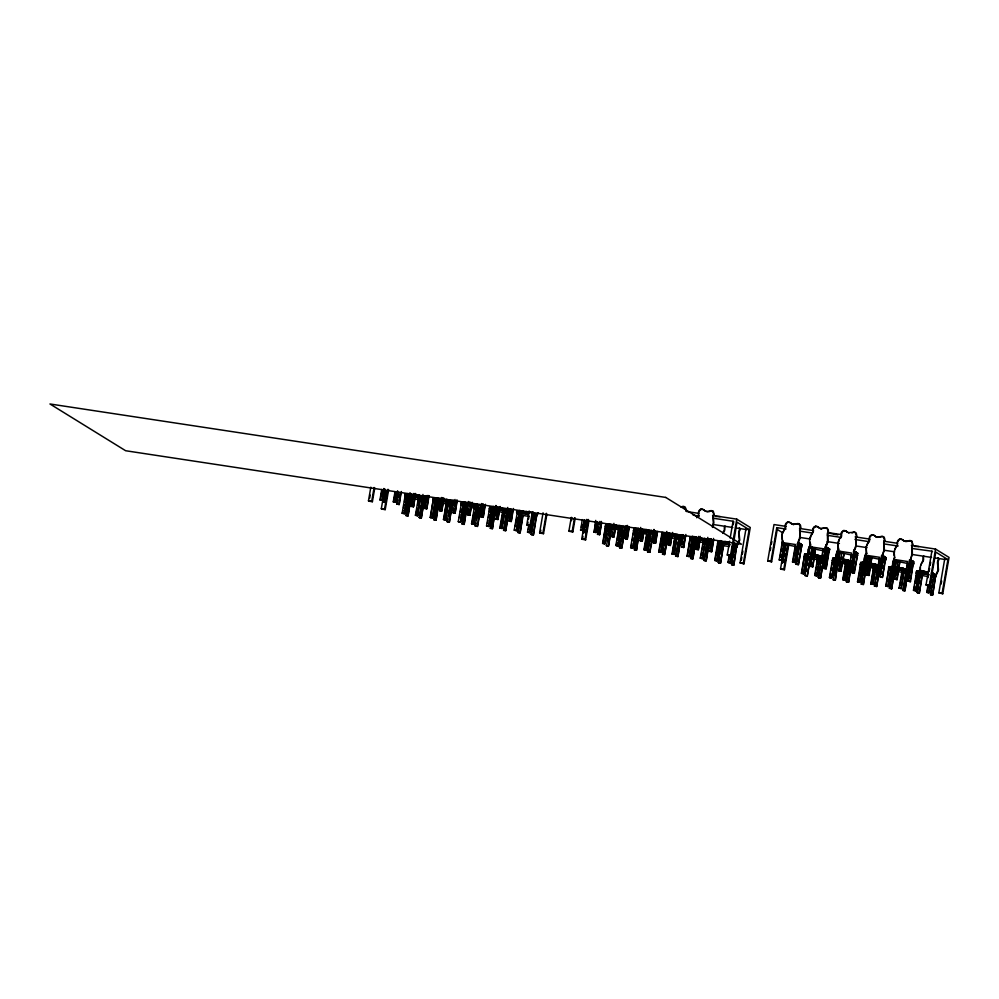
<?xml version="1.0" encoding="UTF-8"?>
<svg xmlns="http://www.w3.org/2000/svg" width="999" height="999" viewBox="0 0 999 999"><rect width="100%" height="100%" fill="white"/><g stroke="black" fill="none" stroke-linecap="round" stroke-linejoin="round"><path stroke-width="1.5" d="M712.399 527.222L713.336 523.314L713.061 518.331A5.12 4.983 -58.3 0 1 713.723 514.46L713.186 511.713L714.123 514.71A5.12 4.983 -58.3 0 0 713.448 518.581L713.81 522.552L712.799 527.46M799.075 523.838L800.511 525.337L800.823 527.672A5.12 4.983 -58.3 0 0 800.149 531.543L800.286 537.512L798.151 543.144L794.804 562.474L797.751 542.894L799.899 537.262L799.762 531.293A5.12 4.983 -58.3 0 1 800.424 527.422L799.075 523.838A3.397 3.297 -58.3 0 0 796.365 523.913L793.343 524.363L796.365 523.913M808.004 554.195L808.366 549.2L810.314 544.567A5.12 4.983 -58.3 0 0 810.626 543.968M808.391 554.445L808.366 549.2M826.21 550.861L826.21 554.158L823.913 558.716L820.566 578.059L825.436 547.115L827.572 541.483L827.434 535.514A5.12 4.983 -58.3 0 1 828.109 531.643L827.297 528.521M820.591 566.408L822.489 566.695L825.836 547.365L827.971 541.733L827.834 535.764A5.12 4.983 -58.3 0 1 828.508 531.893L828.196 529.557L826.747 528.059A3.397 3.297 -58.3 0 0 824.05 528.134L821.028 528.596L824.05 528.134M836.151 559.39L836.4 553.409L838.348 548.763A5.12 4.983 -58.3 0 0 838.661 548.176M836.038 558.391L836.2 554.395M848.551 532.692L852.334 532.405A3.397 3.297 -58.3 0 1 855.032 532.33L856.468 533.828L856.78 536.163A5.12 4.983 -58.3 0 0 856.106 540.034L856.243 546.003L854.108 551.635L850.773 570.966L853.708 551.386L855.856 545.766L855.718 539.785A5.12 4.983 -58.3 0 1 856.38 535.926L855.569 532.792M864.297 558.666C864.497 570.192 863.248 554.969 866.433 553.046M880.706 559.465L885.701 559.815L881.867 557.842L883.94 550.037L883.803 544.068A5.12 4.983 -58.3 0 1 884.477 540.197L883.665 537.062M868.168 555.581L865.159 572.976L868.168 555.581L879.57 557.305L876.56 574.712L878.858 575.237L882.192 555.906L884.34 550.287L884.202 544.305A5.12 4.983 -58.3 0 1 884.864 540.447L884.565 538.111L883.116 536.613A3.397 3.297 -58.3 0 0 880.419 536.675C872.739 537.087 876.885 537.699 880.818 536.925A3.397 3.297 -58.3 0 1 883.516 536.85L883.74 536.962M892.407 566.945L892.769 561.95L894.717 557.317M912.349 564.123L913.735 563.886L909.902 562.05L911.975 554.233L911.837 548.264A5.12 4.983 -58.3 0 1 912.512 544.393L911.975 541.645L912.899 544.642A5.12 4.983 -58.3 0 0 912.237 548.513L912.374 554.482L910.239 560.114L906.892 579.445L904.595 578.908L906.892 579.445M920.079 571.166L920.454 566.183L922.389 561.538A5.12 4.983 -58.3 0 0 923.064 557.667L923.825 555.919M920.479 571.416L920.254 567.17M506.78 511.55L502.135 510.364L502.46 508.066L499.999 507.43M674.562 534.453L672.09 534.028L672.177 533.329M814.747 555.481C816.058 553.608 828.183 558.841 817.219 555.906M844.018 559.89L842.869 558.99L850.499 561.401M872.115 564.173L870.966 563.261L876.185 565.059M899.237 567.532L900.386 568.443L900.361 567.719L894.417 567.032L906.568 569.842L900.361 567.719M916.483 573.551L917.594 572.989C918.006 568.094 926.11 571.99 928.071 572.664M729.245 555.094L727.996 562.35L730.294 562.887L732.904 545.242L736.475 546.753L736.475 547.452L734.577 547.152L731.568 564.56L733.865 565.097L736.812 545.516L739.335 539.947L738.81 533.916A5.12 4.983 -58.3 0 1 739.485 530.044L739.522 529.02A3.946 3.834 -58.3 0 0 739.31 528.034M736.475 547.452L739.735 540.184L739.21 534.153A5.12 4.983 -58.3 0 1 739.884 530.294L739.922 529.27A3.946 3.834 -58.3 0 0 739.497 527.822M782.617 543.456L782.03 534.552L784.552 528.983A5.12 4.983 -58.3 0 0 785.214 525.112L785.526 524.138A3.946 3.834 -58.3 0 1 787.699 522.052A3.859 3.759 -58.3 0 1 790.634 523.039L791.021 523.289A3.859 3.759 -58.3 0 0 788.099 522.302L787.699 522.052M782.242 539.622L782.242 533.553M837.062 559.964C841.046 552.784 834.789 543.956 840.509 537.474A5.12 4.983 -58.3 0 0 841.17 533.616L841.483 532.629A3.946 3.834 -58.3 0 1 843.656 530.556A3.859 3.759 -58.3 0 1 846.59 531.53L846.977 531.78A3.859 3.759 -58.3 0 0 844.055 530.794L843.656 530.556M838.198 548.114L838.198 542.045M851.947 562.924C855.544 551.523 856.355 553.896 851.947 562.924L848.601 582.255L846.303 581.718L849.312 564.323L846.952 580.519M864.659 567.132L863.648 572.939L866.595 553.359L866.083 547.327L868.606 541.758A5.12 4.983 -58.3 0 0 869.267 537.887L869.567 536.9A3.946 3.834 -58.3 0 1 871.752 534.827A3.859 3.759 -58.3 0 1 874.674 535.814L875.673 536.538M866.295 552.385L866.295 546.316M880.032 567.195C883.64 555.794 884.452 558.179 880.032 567.195L876.697 586.525L874.4 586.001L877.796 568.843L865.996 566.87M891.295 576.898L893.593 577.422L891.295 576.898L894.629 557.554L894.117 551.523L896.64 545.953A5.12 4.983 -58.3 0 0 897.302 542.095L897.601 541.108A3.946 3.834 -58.3 0 1 899.787 539.035A3.859 3.759 -58.3 0 1 902.709 540.009L903.108 540.259A3.859 3.759 -58.3 0 0 900.174 539.273L899.787 539.035M894.117 555.594L894.117 551.523M896.203 559.777L891.67 588.786L896.203 559.777L907.604 561.513L903.071 590.509L904.969 590.809L907.916 571.228L909.914 567.644L910.564 562.599M907.567 572.464C908.278 573.014 911.375 566.47 911.013 563.861M935.588 575.449L932.017 573.239L931.68 575.174L935.514 577.01L933.353 577.097L930.756 594.742L932.654 595.029L935.588 575.449L938.111 569.88L937.599 563.848A5.12 4.983 -58.3 0 1 938.261 559.977L938.311 558.953A3.946 3.834 -58.3 0 0 938.086 557.966M935.264 577.385L938.511 570.117L937.999 564.085A5.12 4.983 -58.3 0 1 938.66 560.227L938.71 559.203A3.946 3.834 -58.3 0 0 938.286 557.754M685.764 511.101A5.12 4.983 -58.3 0 1 686.088 510.501L685.776 508.166L684.34 506.68A3.397 3.297 -58.3 0 0 681.63 506.743L680.906 507.03M819.305 527.996L818.306 527.26A3.859 3.759 -58.3 0 0 815.384 526.286A3.946 3.834 -58.3 0 0 813.198 528.359L812.899 529.345A5.12 4.983 -58.3 0 1 812.237 533.204L809.577 539.797L810.564 547.864M374.775 487.899L372.39 501.71L369.155 501.223L368.481 500.799L370.829 487.162M369.68 498.151L370.217 495.079M372.39 501.71L371.715 501.286L374.101 487.487M384.265 488.748L382.267 500.349L379.97 499.812L381.768 489.398M380.369 500.062L382.118 489.91M382.267 500.349L383.878 488.499M388.661 489.685L385.214 509.627L381.98 509.14L381.306 508.728L384.752 488.786M383.541 502.022L385.839 502.559L383.541 502.022L385.552 490.422M383.941 502.26L385.951 490.659M385.439 502.31L387.45 490.709M385.214 509.627L384.54 509.215L387.987 489.273M397.577 490.759L395.567 502.36L393.269 501.835L395.03 491.683M393.668 502.072L395.179 493.381M395.567 502.36L396.978 491.708M401.398 491.52L399.15 504.57L396.853 504.033L398.851 492.432M397.502 502.834L398.002 499.937M398.501 497.027L399.001 494.13M399.15 504.57L400.749 492.732M406.206 497.052C402.385 494.93 407.679 492.407 410.214 494.43M404.895 496.016L407.455 496.316L404.445 513.723L402.147 513.186L405.494 493.856M402.547 513.424L403.047 510.526M403.546 507.629L404.058 504.732M404.558 501.823L405.157 495.779L408.641 496.203L408.978 494.268M406.281 495.904L406.618 493.981M407.804 493.581L406.743 494.218L408.179 493.618M404.445 513.723L407.055 496.066M407.442 496.053L407.779 494.118M407.342 494.218L409.165 493.743M411.7 494.418L408.029 515.921L406.118 515.634L409.453 493.618M410.177 493.868L408.429 494.343M406.381 514.148L409.203 497.789M409.553 495.579L410.052 492.682M408.029 515.921L411.301 494.168M412.774 494.805L412.437 496.74L411.151 496.553L411.488 494.617L414.086 495.005M415.771 493.731L413.524 506.78L411.226 506.243L413.224 494.642M411.625 506.493L413.873 493.444M413.524 506.78L415.384 493.481M413.748 496.94L415.072 497.152L415.409 495.217L417.982 495.791M415.072 497.152L416.396 497.377C418.106 493.906 413.561 494.792 418.057 495.317L417.732 497.614L422.889 499.025M415.459 515.209L418.469 497.802L420.367 498.089L417.757 515.734L415.459 515.209L417.757 515.734M415.859 515.447L417.107 508.204M417.607 505.294L418.469 497.802M418.956 495.254L423.226 497.09C419.405 495.117 423.214 497.09 422.115 496.528M419.056 497.852L419.38 495.916L416.733 495.442M422.352 496.628L419.293 495.541M417.357 515.496L420.691 496.153M420.829 496.478L420.279 495.641L421.466 496.228L421.116 498.339M421.865 496.903L421.228 496.028M421.79 498.576L422.115 496.64M425.012 496.441L421.328 517.944L419.43 517.657L422.964 494.455M419.43 517.657L423.101 496.153M421.328 517.944L424.65 495.929M424.001 497.49L424.113 499.775M429.083 495.741L426.823 508.791L424.525 508.266L426.536 496.665M424.925 508.503L427.185 495.454M426.823 508.791L428.683 495.504M433.029 500.511L433.529 498.051L438.249 498.638M432.942 500.362L435.489 500.524L432.492 517.919L430.194 517.382L433.529 498.051M430.581 517.632L433.191 499.987L437.924 500.574M434.315 500.112L434.865 497.939L437.2 497.939L434.952 497.889L434.952 498.963L434.777 498.189M432.492 517.919L435.089 500.274M434.79 498.813L436.213 497.827M435.477 500.249L435.814 498.314M435.377 498.414L436.538 498.076M436.688 500.399L437.013 498.476M438.811 504.183L436.063 520.129L434.165 519.842L436.763 502.197L435.352 501.71M439.972 498.688L438.224 508.841L436.326 508.553L437.724 497.902M434.165 519.842L435.964 509.428M436.476 506.456L436.988 503.484M436.326 508.553L437.075 504.195M437.574 501.298L438.074 498.401M436.063 520.129L437.662 508.279M438.224 508.841L439.585 498.439M440.484 500.949L440.809 499.013L442.12 499.213L441.783 501.148L439.185 500.749M439.91 499.013L441.421 498.526M443.806 499.45L441.795 511.051L439.897 510.764L441.758 497.465M439.897 510.764L442.157 497.714M441.795 511.051L443.656 497.752M444.767 499.65L443.444 499.425L443.106 501.361L444.43 501.585L444.767 499.65L447.415 500.112L447.09 502.047L450.924 503.234M447.09 502.047L445.766 501.81L446.091 499.875M443.494 519.405L446.503 502.01L448.401 502.297L445.791 519.942L443.494 519.405L445.791 519.942M443.893 519.655L446.503 502.01M449.425 500.899L448.314 499.85C454.982 502.135 442.919 498.876 446.99 499.463M448.863 500.686L448.301 499.987M445.392 519.692L448.738 500.362L447.24 500.224M449.15 502.547L449.5 500.424L448.826 500.049M449.9 501.098L449.263 500.237M449.825 502.784L450.149 500.849L448.738 500.362M451.973 503.808C451.648 504.932 455.931 496.316 452.709 502.809L449.363 522.152L447.065 521.615L450.474 504.458L439.061 502.734M453.284 500.711L451.523 510.864L449.625 510.576L450.986 500.174M447.465 521.865L447.964 518.956M448.464 516.058L449.975 507.355M449.625 510.576L451.136 501.873M449.363 522.152L451.473 507.405M451.973 504.507L452.297 501.873M451.523 510.864L452.934 500.199M457.105 501.473L455.107 513.061L453.209 512.774L455.057 499.488M453.209 512.774L453.958 508.429M454.458 505.531L454.957 502.634M455.107 513.061L456.955 499.775M461.9 505.332C458.866 502.559 464.135 501.598 466.346 502.909M461.026 504.632L463.586 504.795L460.576 522.19L458.279 521.665L461.613 502.322M461.288 504.957L461.451 502.435M459.428 517.557L459.927 514.66M460.427 511.763L460.926 508.853M461.55 505.132L461.625 503.021M461.688 504.507L462.737 502.447M462.874 503.084L463.861 502.097M460.576 522.19L463.186 504.545M463.548 502.222L462.787 502.934L464.298 502.097M462.4 504.383L463.573 504.52L463.898 502.597M463.573 504.52L464.772 504.682L465.109 502.747M466.908 508.454L464.148 524.4L462.25 524.113L464.86 506.468L462.837 505.756M468.319 501.51L466.321 513.111L464.023 512.587L465.821 502.172M462.512 522.627L465.072 507.754M464.41 512.824L464.922 509.927M465.422 507.03L465.921 504.12M464.148 524.4L466.508 508.204M466.321 513.111L467.669 502.722M467.282 505.032L468.568 505.219L468.906 503.284L470.417 503.658M472.14 502.272L469.892 515.322L467.994 515.034L469.842 501.735M468.244 513.586L468.993 509.24M469.493 506.331L469.992 503.434M469.892 515.322L471.491 503.471M471.203 505.631L472.527 505.856L472.864 503.921L474.188 504.158M479.021 507.504L473.851 506.081L473.963 503.533M471.578 523.676L474.587 506.281L476.486 506.568L473.876 524.213L471.578 523.676L473.876 524.213M471.978 523.926L473.988 512.325M474.488 509.428L474.587 506.281M475.174 506.331L475.512 504.395L478.846 505.357M476.948 504.957C472.09 502.11 481.93 507.13 475.524 503.821M476.311 504.732L475.824 503.921M473.489 523.976L476.823 504.632M477.235 506.818L477.597 504.707L476.91 504.32M477.909 507.055L478.246 505.119M481.406 506.256L482.017 504.22L477.46 526.423L475.162 525.886L478.159 508.491L476.56 520.329M481.618 503.533L479.62 515.134L477.322 514.597L479.07 504.445M475.549 526.136L476.061 523.239M478.471 510.501L478.971 507.592M477.46 526.423L479.557 511.675M480.057 508.079L480.069 508.778L480.569 506.73M479.62 515.134L481.019 504.483M485.452 504.295L483.191 517.345L481.293 517.057L483.154 503.758M481.293 517.057L483.041 506.905M483.191 517.345L484.802 505.494M490.172 509.602C487.137 503.034 504.483 509.378 508.066 510.052M489.385 508.641L491.858 509.065L488.848 526.473L486.55 525.936L489.897 506.605M489.572 509.228L489.635 506.83M487.45 523.276L487.949 520.379M488.461 517.482L488.961 514.572M489.46 511.675L489.56 508.528L494.293 509.115M490.684 508.653L491.021 506.73M488.848 526.473L491.458 508.816M491.845 508.803L492.182 506.868M493.044 508.953L493.381 507.017M495.042 511.026L492.432 528.671L490.521 528.384L493.856 506.368M490.521 528.384L493.956 508.329M492.432 528.671L495.954 505.469M495.891 507.367L495.554 509.303L498.151 509.69M492.445 517.032L494.355 517.32L496.353 505.719M496.84 509.49L497.177 507.554M496.028 519.243L497.627 507.392M496.528 516.333L498.026 507.642M499.537 507.679L497.927 519.53L500.174 506.481M499.475 509.902L500.799 510.127L501.123 507.617M499.862 527.959L502.859 510.551L504.77 510.839L502.16 528.483L499.862 527.959L502.16 528.483M500.262 528.196L503.009 512.25M503.459 510.601L503.783 508.666M501.76 528.246L505.094 508.903M505.519 511.088L505.307 508.753L507.005 510.027M506.193 511.326L506.356 509.178C503.696 507.654 510.089 511.351 505.869 508.978M506.755 509.378L507.504 509.89M509.403 509.19L505.731 530.694L503.833 530.407L507.105 508.653M503.833 530.407L507.754 507.442M505.731 530.694L509.053 508.678M510.689 508.728L508.341 513.049L508.928 510.739M511.088 511.101L509.328 521.253L510.939 509.415M512.837 509.702L511.226 521.54L513.486 508.491M518.281 514.035C510.526 508.254 531.68 513.136 518.968 510.676M516.982 513.124L519.542 513.286L516.533 530.694L514.235 530.157L517.582 510.826M517.245 513.449L517.407 510.926M515.384 526.048L516.883 517.357M517.507 513.636L517.582 511.513M519.542 513.286L517.245 512.762L518.356 512.887L518.693 510.951M516.533 530.694L519.143 513.049M518.356 512.887L519.53 513.024L519.855 511.088L530.144 512.649M520.504 511.313L523.301 510.988M519.53 513.024L520.729 513.174L521.066 511.238M520.816 514.96L523.114 515.496L520.104 532.904L517.807 532.367L520.816 514.96L518.793 514.248M521.628 511.463L522.265 510.839M518.206 532.617L521.291 514.76M520.729 513.174L521.965 513.336L522.302 511.413M520.104 532.904L522.714 515.259M521.965 513.336L523.239 513.523L523.563 511.588M523.239 513.523L524.525 513.711L524.862 511.775M524.525 513.711L525.836 513.911L526.173 511.988M526.573 511.463L526.373 512.15L530.057 512.774M525.836 513.911L527.16 514.135L527.484 512.2M527.597 512.35L527.684 511.65L529.92 512.025M526.798 524.825L530.706 525.736L526.798 524.825L529.183 511.013M527.472 525.249L528.009 522.177M528.533 519.105L529.058 516.033M538.374 512.962L536.75 515.584L533.416 534.915L531.118 534.39L534.115 516.982L536.026 517.27L536.013 516.583L532.442 515.059L529.832 532.704L527.534 532.18L528.796 524.925M528.434 529.52L528.933 526.623M530.032 525.324L532.38 511.688M535.139 514.535L531.78 512.412M529.832 532.704L533.091 511.925M532.904 513.449L531.967 512.624M533.191 515.309L532.991 512.986M533.953 513.873L533.553 513.199M533.866 515.546L534.203 513.623L531.468 512.887M534.465 515.784L534.203 513.623C536.088 515.646 535.027 513.961 533.316 512.999M531.518 534.627L534.115 516.982M534.977 515.996L534.802 513.848M535.402 516.208L535.314 514.06M535.751 516.396L535.739 514.273M536.013 516.583L536.088 514.46M533.416 534.915L536.351 514.647M536.276 517.045L536.525 514.81M546.94 513.973L543.531 533.666L540.297 533.166L539.622 532.754L543.069 512.812M540.297 533.166L540.834 530.107M543.531 533.666L542.857 533.241L546.303 513.299M575.224 518.069L572.839 531.88L569.605 531.393L568.931 530.981L571.291 517.345M571.465 520.654L571.99 517.582M572.839 531.88L572.165 531.468L574.55 517.657M580.819 530.232L582.217 519.58M581.318 527.335L581.83 524.425M584.078 520.129L582.717 530.519L584.477 520.367M588.848 521.391L585.664 539.81L582.442 539.323L581.768 538.898L584.939 520.491M582.442 539.323L582.966 536.288M583.478 533.254L584.003 530.232M584.902 529.545L584.403 532.442L586.001 520.591M585.402 526.635L586.65 519.393M588.149 519.43L586.301 532.729L584.003 532.192M585.664 539.81L584.989 539.385L588.548 519.68M595.879 522.102L594.13 532.255L595.729 520.404M597.427 521.878L596.028 532.542L597.777 522.39M598.95 527.21L597.702 534.453L599.313 522.614M599.45 524.313L599.949 521.403M601.46 521.453L599.6 534.752L601.61 523.151M605.357 526.323L605.943 524.025L609.44 524.438L609.103 526.373L605.619 525.961L605.881 526.835M603.259 542.157L605.619 525.961L607.517 526.248L604.907 543.893L602.609 543.356L605.943 524.025M605.619 526.648L605.769 524.138M606.73 526.086L607.28 523.913L608.254 523.751M607.454 524.463L608.191 523.801L607.205 524.038L608.029 524.825M604.907 543.893L607.517 526.248M607.205 524.787L608.628 523.801M607.904 526.223L608.229 524.288M612.162 524.587L608.478 546.103L606.58 545.816L609.902 523.801M607.355 541.346L607.867 538.374M608.379 535.402L610.002 525.749M608.478 546.103L611.763 524.35M609.103 526.373L612.899 526.91L613.236 524.987L611.937 524.787M615.983 525.349L613.973 536.95L612.075 536.663L613.935 523.364M612.075 536.663L612.824 532.317M613.324 529.408L613.836 526.51M613.973 536.95L615.584 525.099M618.181 527.784L618.518 525.849L615.859 525.399L615.521 527.335L622.839 528.983M616.858 527.547L617.195 525.624M615.908 545.379L618.918 527.971L620.816 528.271L618.206 545.916L615.908 545.379L618.206 545.916M616.308 545.629L616.808 542.719M617.307 539.822L618.918 527.971M619.505 528.021L619.842 526.086L623.164 527.047M621.84 526.873L619.855 525.511L621.678 526.198M620.641 526.423L620.154 525.611M617.807 545.666L621.153 526.336M621.278 526.66L618.518 525.499M621.565 528.508L621.902 526.585M622.24 528.758L622.577 526.823M621.415 536.226L623.713 536.763L621.415 536.226L623.164 526.073M625.461 526.61L621.79 548.114L619.492 547.589L622.489 530.182L622.389 533.329M622.302 533.578L622.814 530.669M619.88 547.827L621.89 536.226M621.79 548.114L625.112 526.111M629.283 527.372L627.285 538.973L625.386 538.686L627.235 525.387M625.386 538.686L627.634 525.636M627.285 538.973L628.883 527.122M633.915 531.031L633.978 528.221L638.711 528.808M633.391 530.531L635.951 530.694L632.941 548.101L630.644 547.564L633.978 528.221M631.043 547.802L631.793 543.456M632.292 540.559L632.792 537.662M633.291 534.752L633.791 531.855M634.04 530.407L635.102 528.359M632.941 548.101L635.551 530.444M634.765 530.282L635.938 530.432L636.263 528.496M635.938 530.432L637.137 530.581L637.474 528.646M639.123 532.654L636.513 550.299L634.615 550.012L637.225 532.367L634.69 531.431M640.684 527.41L638.686 539.01L636.388 538.486L638.186 528.071M634.615 550.012L637.699 532.167M636.775 538.723L637.787 532.929M636.513 550.299L638.124 538.461M638.686 539.01L640.034 528.621M639.647 530.931L640.933 531.118L641.271 529.183L639.972 528.995M641.87 528.696L640.359 529.183M641.857 532.23L640.359 540.934L641.957 529.083M643.856 529.383L642.257 541.221L644.255 529.62M640.933 531.118L644.892 531.755L645.229 529.82L646.553 530.057M651.385 533.404L646.216 531.992L646.328 529.433M643.943 549.575L646.952 532.18L648.851 532.467L646.241 550.112L643.943 549.575L646.241 550.112M644.343 549.825L646.852 535.327M647.702 530.394L647.452 529.632M647.539 532.23L647.876 530.294L651.723 531.468M645.854 549.875L649.188 530.531M649.6 532.717L649.962 530.606L651.673 531.793L649.874 531.068M650.361 531.281L649.712 530.407L651.173 531.181L650.873 533.179M650.274 532.954L650.611 531.018M650.087 530.581L651.51 531.992L650.849 531.006M654.382 530.119L649.825 552.322L647.527 551.785L650.524 534.39L648.164 550.586M653.983 529.433L651.985 541.033L649.687 540.496L651.435 530.344M650.087 540.746L650.836 536.401M651.336 533.491L651.835 530.594M649.825 552.322L651.423 540.471M651.985 541.033L653.383 530.382M655.656 531.356L653.658 542.957L655.269 531.106M657.167 531.393L655.556 543.244L657.567 531.643M661.575 534.964L662.075 532.504L666.795 533.091L666.47 535.027L661.738 534.44L661.75 535.127M661.738 534.44L664.035 534.964L661.026 552.372L658.728 551.835L662.075 532.504M659.128 552.085L661.887 536.126M662.861 534.565L663.199 532.629M661.026 552.372L663.636 534.727M664.023 534.702L664.36 532.767M665.222 534.852L665.559 532.917M664.61 554.582L667.607 537.175L664.61 554.582L662.712 554.295L665.309 536.638L663.299 535.926M668.518 533.141L666.77 543.294L664.872 543.006L666.271 532.342M662.712 554.295L663.736 548.339M664.248 545.367L664.76 542.395M665.272 539.423L665.784 536.438M665.122 541.545L665.871 537.2M666.37 534.303L666.87 531.406M666.77 543.294L668.131 532.892M667.732 535.202L669.03 535.389L669.355 533.454L670.666 533.666M670.454 533.603L668.443 545.204L670.054 533.366M671.952 533.653L670.341 545.491L672.602 532.442M671.653 535.814L672.976 536.026L673.314 534.103L679.807 535.739M673.326 534.228L673.301 533.516M679.907 537.887L674.313 536.263L674.425 533.703M672.04 553.858L675.049 536.451L676.947 536.738L674.337 554.395L672.04 553.858L674.337 554.395M672.439 554.095L675.049 536.451M675.636 536.5L675.961 534.565M673.938 554.145L677.272 534.815M676.847 534.44L679.632 536.213L676.86 534.29M677.697 536.987L678.046 534.877M678.446 535.551C677.272 534.29 681.268 535.227 678.371 537.225M682.866 534.64L681.256 537.262L677.909 556.593L675.611 556.068L679.02 538.911L667.607 537.175M681.83 535.152L680.069 545.304L678.171 545.017L679.532 534.627M676.261 554.857L677.759 546.153M678.259 543.256L678.771 540.359M679.432 536.101L678.933 535.277M678.171 545.017L679.932 534.865M677.909 556.593L680.269 540.397M680.069 545.304L681.48 534.652M680.781 538.723L680.843 536.326M681.743 547.227L683.353 535.377M682.255 544.33L682.754 541.433M683.254 538.523L683.753 535.626M685.252 535.676L683.653 547.514L685.901 534.465M691.058 539.984C687.449 537.899 692.095 535.851 694.018 536.663M689.76 539.073L692.319 539.235L689.31 556.643L687.012 556.106L690.346 536.775M690.022 539.398L690.097 537M687.412 556.356L690.022 538.711L694.742 539.298M691.133 538.836L691.47 536.9M689.31 556.643L691.92 538.998M692.295 538.973L692.632 537.037L695.079 537.362M693.506 539.123L693.843 537.187M696.565 537.337L692.881 558.853L690.983 558.566L694.305 536.55M690.983 558.566L694.655 537.05M692.881 558.853L696.166 537.1M697.639 537.737L696.34 537.537L696.016 539.472L697.302 539.66L697.639 537.737L698.938 537.937M700.386 538.099L698.376 549.7L696.478 549.413L698.089 537.562M696.478 549.413L697.727 542.157M698.239 539.26L698.738 536.363M698.376 549.7L700.237 536.401M701.585 538.374L700.262 538.149L699.924 540.084L701.261 540.297L701.585 538.374L707.791 539.897L705.644 538.761L707.954 540.059M707.754 541.945L702.584 540.534L702.921 538.598M700.311 558.129L703.321 540.721L705.219 541.021L702.609 558.666L700.311 558.129L702.609 558.666M701.211 555.469L701.71 552.572M702.21 549.675L702.709 546.778M703.221 543.868L703.321 540.721M703.908 540.771L704.245 538.836M706.455 539.135L707.13 540.022L704.557 538.361L706.318 539.148L705.968 541.258M702.21 558.416L705.556 539.085M705.681 539.41L704.745 538.573M706.73 539.822L706.081 538.948M706.643 541.508L706.98 539.572M705.818 548.975L708.116 549.512L705.818 548.975L707.816 537.375M709.864 539.36L706.181 560.864L703.883 560.339L707.292 543.181L695.491 541.208M707.242 541.733L707.567 539.797L706.755 539.298M704.283 560.576L707.717 540.521M708.865 540.422L708.791 543.219L711.138 538.911M706.181 560.864L709.515 538.861M709.053 542.994L709.128 540.596M713.686 540.122L711.688 551.723L709.789 551.436L711.388 539.585M710.289 548.526L711.788 539.835M711.688 551.723L713.536 538.424M717.707 543.618L718.031 540.996L726.822 542.32M717.532 543.456L719.992 543.468L716.995 560.864L714.697 560.327L718.031 540.996M715.084 560.576L717.844 544.63M717.694 542.932L718.818 543.056L719.155 541.121M721.041 541.021C718.83 539.335 719.367 543.319 719.455 540.834L720.341 540.721M716.995 560.864L719.592 543.219M719.705 542.082L719.53 541.446M719.292 541.758L720.716 540.771M718.818 543.056L719.979 543.194L720.316 541.258M719.979 543.194L721.191 543.344L721.515 541.421M721.266 545.142L723.563 545.679L720.566 563.074L718.269 562.537L721.266 545.142L718.743 544.205M718.668 562.787L719.692 556.83M720.204 553.858L721.74 544.942M721.191 543.344L722.427 543.518L722.752 541.583M720.566 563.074L723.176 545.429M722.427 543.518L723.688 543.693L724.025 541.758M723.688 543.693L724.987 543.893L725.311 541.957M726.285 544.093L726.623 542.157L729.27 542.594L728.933 544.53L724.987 543.893M727.609 544.305L727.946 542.37M727.247 555.007L731.156 555.906L727.247 555.007L729.645 541.196M730.169 538.124L733.079 521.253L713.124 518.219M733.229 524.737L733.753 521.665L733.079 521.253M728.396 562.599L729.645 555.344M730.481 555.494L736.763 519.143L712.574 515.472M730.294 562.887L736.987 522.152L749.138 529.657L743.318 563.424L743.993 563.836L750.261 527.484L736.763 519.143M733.653 545.491L733.99 543.556L733.241 543.306M734.327 545.729L734.652 543.793L733.99 543.556M734.914 545.953L734.902 543.768L735.639 544.905M731.967 564.81L732.717 560.451M733.216 557.554L733.716 554.657M734.215 551.748L734.727 548.851M735.389 544.592L734.427 543.518M735.426 546.178L735.764 544.243L734.652 543.681M735.863 546.378L735.764 544.243M736.213 546.578L736.201 544.443M733.865 565.097L736.538 544.642M736.65 547.34L736.8 544.817M743.993 563.836L740.084 562.924L745.916 529.17L749.138 529.657M741.283 560.277L741.82 557.205M742.344 554.145L742.881 551.073M771.628 561.813L770.953 561.401L776.785 527.647L777.459 528.059L771.628 561.813L767.719 560.914L774 524.562L786.013 526.386M770.254 550.586L770.778 547.514M771.303 544.443L771.84 541.383M781.505 560.451L784.115 542.807L781.505 560.451L779.208 559.915L782.542 540.584M782.354 543.131L782.766 540.934M780.107 557.267L780.606 554.37M781.106 551.46L781.605 548.563M782.105 545.666L782.779 541.358M788.698 545.192L784.452 569.742L781.218 569.255L780.544 568.831L784.789 544.28M782.267 563.186L782.791 560.164M783.316 557.13L783.84 554.108M782.779 562.125L785.788 544.73L788.086 545.254L785.077 562.662L782.779 562.125L785.077 562.662M783.179 562.375L783.678 559.477M784.178 556.568L784.677 553.671M785.189 550.774L785.788 544.73M784.677 562.412L788.086 545.254M784.452 569.742L783.778 569.33L788.011 544.78M794.804 562.474L792.507 561.938L795.516 544.542L784.115 542.807M793.156 560.739L795.666 546.228M799.075 543.206L799.325 543.881L797.751 542.644C803.358 543.194 802.746 549.687 796.665 546.69M801.648 547.052L798.563 545.317L798.263 542.832M798.388 564.685L796.091 564.148L799.088 546.74L801.385 547.277L798.388 564.685L801.897 544.817M799.237 545.554L799.575 543.631L797.751 542.894L797.814 545.067L798.563 545.317M800.474 544.979L799.812 543.606L797.726 542.757M796.478 564.398L797.739 557.142M798.238 554.245L799.088 546.74M799.837 545.791L800.137 543.793L798.701 543.019M799.375 543.369L800.549 544.505L799.575 543.631M800.386 545.042L799.6 543.518M800.349 546.003L800.686 544.068M800.773 546.216L801.111 544.28M801.123 546.403L801.46 544.467M801.385 546.59L801.722 544.655M804.67 556.768L804.732 553.958L808.778 554.595M804.232 556.418L806.692 556.431L803.683 573.826L801.385 573.289L804.732 553.958M802.035 572.09L804.395 555.894L812.986 557.055M805.519 556.018L806.156 553.796L809.415 553.983M806.068 553.846C808.253 552.959 804.807 555.968 806.156 553.796L808.865 554.12M803.683 573.826L806.293 556.181M806.405 555.044L807.13 554.233M805.993 554.72L807.417 553.733M806.68 556.156L807.017 554.22M807.879 556.306L808.216 554.383M806.892 564.148L810.226 544.805L806.892 564.148L808.79 564.435M807.267 576.036L812.187 547.277L807.267 576.036L804.969 575.499L807.966 558.104L805.444 557.167M810.027 547.215L810.626 545.054L809.577 541.833M806.131 571.278L806.643 568.306M807.167 565.334L807.679 562.362M810.301 547.677L810.364 545.279M811.113 554.92L812.624 554.433L811.188 554.445M811.675 556.843L812.012 554.92L815.983 555.694L815.958 554.969M810.464 566.346L813.473 548.951L815.371 549.238L812.761 566.883L810.464 566.346L811.613 562.25M812.112 559.34L812.612 556.443M813.111 553.546L813.473 548.951M815.371 549.238L812.761 566.883M814.31 557.267L815.634 557.492L815.971 555.556L818.618 556.018M821.615 558.916L816.97 557.717L817.082 555.169M814.697 575.312L817.706 557.904L819.605 558.204L816.995 575.849L814.697 575.312L816.995 575.849M815.097 575.561L815.596 572.652M816.096 569.755L816.595 566.858M817.095 563.96L817.706 557.904M818.293 557.954L818.193 555.369M820.354 558.441L820.703 556.331L820.029 555.943L821.128 556.48L818.93 555.544M816.595 575.599L819.929 556.268M820.067 556.593L819.517 555.756M821.028 558.691L821.353 556.755M820.566 578.059L818.268 577.522L823.201 548.763L811.8 547.027M818.668 577.759L820.666 566.158M821.091 563.511L821.278 560.114M822.09 557.704L822.589 554.807M823.101 551.91L823.201 548.763M825.811 553.908L823.176 560.402L823.676 557.954M827.634 548.726L828.308 548.488L825.436 546.865L828.233 548.963M824.35 550.911L829.332 551.273L826.248 549.537L826.598 547.427L825.511 546.878M826.922 549.787L827.085 547.627L825.948 547.065A5.12 4.983 -58.3 0 1 825.936 544.805M827.172 551.211L824.163 568.618L826.772 550.973L829.07 551.498L826.772 550.973M827.409 548.301L826.385 547.252M827.509 550.012L827.821 548.014L826.76 547.427M828.021 550.224L828.358 548.301L825.436 547.115L825.499 549.3L826.248 549.537M828.458 550.437L828.358 548.301M828.671 551.261L826.061 568.906L829.57 549.05L828.795 548.501M828.808 550.624L829.133 548.701M829.07 550.811L829.395 548.876M829.245 551.398L829.57 549.05M832.704 560.963L832.766 558.166L837.961 558.953M832.179 560.464L834.727 560.626L831.73 578.034L829.432 577.497L832.766 558.166M829.819 577.734L830.581 573.389M831.081 570.491L831.58 567.594M832.08 564.685L832.579 561.788M832.829 560.339L833.89 558.291M835.052 557.904L834.103 558.054C833.104 559.365 835.976 556.793 837.449 558.179L834.015 558.166L836.051 558.941M834.19 559.078L835.676 558.753M831.73 578.034L834.327 560.377M833.94 558.778L835.451 557.929M833.553 560.214L834.714 560.364L835.002 557.929M834.714 560.364L835.926 560.514L836.25 558.578L837.487 558.741M837.911 562.587L835.301 580.232L833.403 579.944L836.001 562.3L833.478 561.363M836.563 562.862L835.564 568.656L838.511 549.075M834.165 575.486L836.475 562.1M838.573 551.947L838.735 549.438M835.301 580.232L837.15 566.945M840.072 551.298L837.062 568.706L840.072 551.298L851.473 553.034L848.863 570.679L849.612 566.333M838.423 560.864L839.722 561.051L840.047 559.115L838.76 558.928M838.735 570.616L841.745 553.221L844.043 553.758L841.033 571.153L838.735 570.616L841.033 571.153M839.135 570.866L840.646 562.162M841.146 559.265L841.645 556.368M840.646 570.916L844.043 553.758M839.722 561.051L843.668 561.688L843.993 559.178M850.161 563.336L845.004 561.925L845.117 559.365M842.731 579.52L845.741 562.112L847.639 562.4L845.029 580.044L842.731 579.52L845.029 580.044M843.131 579.757L845.629 565.259M846.328 562.162L846.228 559.565M850.286 561.925L846.665 559.652M847.464 560.564L846.965 559.752M844.63 579.807L847.976 560.464L842.681 559.54M848.101 560.789L847.552 559.952M848.388 562.649L848.738 560.539L848.064 560.152M849.138 561.213L848.875 560.514M849.063 562.887L849.387 560.951L847.976 560.464M849.55 561.413L842.869 559.215M850.124 561.763L848.501 560.339M850.124 563.424L850.624 560.526M851.123 557.629L851.623 554.732M850.374 562.062L849.162 560.689M848.601 582.255L850.211 570.417M850.711 567.507L851.21 564.61M854.794 552.172L856.593 552.884L853.596 551.735M855.793 554.283L854.52 553.821L854.22 551.336L856.093 552.285L855.793 554.283L857.604 555.544L852.622 555.194M855.281 552.372L854.657 551.523M852.047 572.639L855.044 555.244L857.342 555.769L854.345 573.176L852.047 572.639L854.345 573.176M855.194 554.058L855.531 552.122L853.708 551.386L853.77 553.571L854.52 553.821M855.556 552.022L856.255 552.922L855.032 551.698M852.447 572.889L855.044 555.244M856.305 554.495L856.643 552.572L855.531 552.122M856.73 554.707L856.643 552.572M853.945 572.927L857.342 555.769M857.08 554.907L857.067 552.772M857.342 555.082L857.417 552.971M857.517 555.669L857.679 553.146M860.264 564.597L860.851 562.437L865.584 563.024L865.246 564.959L860.526 564.373L860.526 565.059M860.351 564.897L860.688 562.549M860.526 564.373L862.824 564.897L859.814 582.305L857.517 581.768L860.851 562.437M857.916 582.017L860.663 566.058M861.638 564.497L862.287 562.275L865.534 562.449L862.287 562.275L862.025 563.049M859.814 582.305L862.424 564.66M862.112 562.799L863.536 562.212M862.811 564.635L863.148 562.175M864.01 564.785L864.347 562.849M866.395 567.107L863.386 584.515L861.488 584.228L864.098 566.583L862.075 565.859M861.488 584.228L862.512 578.271M863.036 575.299L863.548 572.327M864.06 569.355L864.572 566.371M865.159 564.235L865.658 561.338M866.158 558.429L866.657 555.531L866.67 556.231M863.386 584.515L865.246 571.216M866.52 565.134L867.806 565.322L868.143 563.399L869.455 563.598M869.654 563.761L868.518 563.099L869.854 563.086M866.832 574.9L869.842 557.492L871.74 557.779L869.13 575.436L866.832 574.9L869.13 575.436M867.232 575.137L869.842 557.492M868.73 575.187L871.74 557.779M870.441 565.746L871.765 565.958L872.09 563.448M878.683 567.819L873.089 566.196L873.426 564.26L870.766 563.811M870.816 583.791L873.825 566.383L875.723 566.67L873.114 584.328L870.816 583.791L873.114 584.328M871.215 584.028L873.825 566.383M874.412 566.433L874.749 564.497L873.201 563.648M875.062 564.023L875.549 564.835L874.762 563.923M872.726 584.078L876.061 564.747L874.325 563.848M876.473 566.92L876.835 564.81C875.998 563.973 880.381 567.195 876.96 564.797M878.458 566.121L876.585 564.61M877.147 567.17L877.484 565.234L876.061 564.747M875.049 584.79L875.549 581.893M876.048 578.995L877.547 570.292M878.208 566.033L877.484 565.109M879.707 559.003L876.56 574.712M876.697 586.525L879.058 570.329M881.568 555.469L878.858 575.237M884.103 557.03L881.805 555.407M882.616 558.091L882.317 555.606M883.366 556.655L882.754 555.794L885.776 558.116M883.291 558.329L883.615 556.393L881.805 555.656M885.938 557.592L882.429 577.447L880.131 576.923L883.141 559.515L885.439 560.052L883.141 559.515M882.916 557.155L882.367 556.68L883.853 556.368L881.767 555.531M881.031 574.263L881.53 571.366M882.03 568.456L882.542 565.559M883.041 562.662L883.541 559.765M883.878 558.553L883.853 556.368M884.39 558.778L884.727 556.843M884.827 558.978L885.164 557.042M882.429 577.447L885.039 559.802M885.176 559.178L885.501 557.242M885.439 559.353L885.763 557.43M885.614 559.939L886.026 557.742M889.41 569.705C886.2 566.158 892.332 567.207 893.818 566.733L890.384 566.845L893.855 567.295M888.536 569.005L891.096 569.18L888.086 586.575L885.788 586.038L889.135 566.708M886.188 586.288L888.798 568.643L893.531 569.23M889.922 568.768L890.259 566.833M890.384 567.07L891.42 566.445M888.086 586.575L890.696 568.931M891.083 568.906L891.42 566.97M892.07 567.207L892.794 566.595M892.282 569.055L892.619 567.132M891.67 588.786L889.372 588.249L892.369 570.854L890.359 570.129M890.022 587.012L894.692 559.74M894.33 567.507L895.928 567.02M896.415 567.669L895.129 567.469L894.792 569.405L896.078 569.592L896.415 567.669L897.726 567.869M894.867 579.095L897.876 561.7L899.774 561.987L897.164 579.632L894.867 579.095L897.164 579.632M896.016 574.999L897.514 566.296M896.765 579.383L899.774 561.987M898.713 570.017L900.037 570.242L900.374 568.306L901.697 568.531M906.53 571.878L901.373 570.466L901.485 567.919M899.1 588.061L902.097 570.654L904.008 570.953L901.398 588.598L899.1 588.061L901.398 588.598M899.999 585.402L900.499 582.504M900.998 579.607L901.498 576.71M901.997 573.801L902.097 570.654M902.696 570.704L902.596 568.119M901.622 568.656L905.993 569.78L903.034 568.194M903.833 569.118L903.333 568.294M900.998 588.349L904.332 569.018M904.47 569.343L903.92 568.506M905.032 569.555L904.432 568.693M904.757 571.191L905.082 569.268M905.506 569.755L904.869 568.881M905.431 571.44L905.756 569.505L906.018 571.665M903.071 590.509L906.493 570.454M906.992 567.557L907.492 564.66M906.493 579.195L909.602 559.665M904.969 590.809L907.329 574.612M907.579 573.151L907.641 570.354M912.549 561.95L909.839 559.615L912.711 561.363L911.388 561.001M910.651 562.287L910.351 559.815L912.137 561.238M911.4 560.851L911.163 560.177M908.166 581.118L911.175 563.723L913.074 564.01L910.464 581.655L908.166 581.118L910.464 581.655M911.325 562.537L911.65 560.601L909.839 559.865M912.549 561.538L911.887 560.576M909.065 578.458L909.565 575.561M910.064 572.664L911.175 563.723M911.912 562.762L911.65 560.601M912.387 561.401L910.788 560.002M912.424 562.974L912.249 560.826M912.861 563.186L912.761 561.051M910.077 581.406L913.074 564.01M913.211 563.374L913.198 561.251M913.473 563.561L913.536 561.45M913.648 564.148L913.798 561.625M916.22 573.239C915.434 568.456 921.203 572.976 922.539 571.091M916.483 572.864L918.78 573.401L915.771 590.796L913.473 590.259L916.82 570.928M913.873 590.509L914.622 586.163M915.121 583.254L916.632 574.562M918.143 570.829C920.141 569.755 916.945 573.001 918.243 570.766L928.146 572.19L927.721 574.462L917.594 572.989M918.481 572.015L918.318 571.378M918.069 571.69L919.492 570.704M915.771 590.796L918.381 573.151M918.768 573.126L919.092 571.191M918.668 571.291L920.479 570.816M919.967 573.289L920.304 571.353M920.054 575.074L922.352 575.611L919.342 593.006L917.045 592.469L920.054 575.074L917.519 574.138M917.444 592.719L918.468 586.775M918.993 583.791L919.505 580.819M920.017 577.847L920.529 574.875M921.203 573.451L921.54 571.515L925.611 572.252L925.811 571.578M919.342 593.006L921.952 575.362M922.477 573.626L922.814 571.69L926.835 572.452M923.188 571.89L923.613 571.241M923.763 573.826L924.1 571.89M924.387 572.065L924.699 571.403M925.074 574.025L925.411 572.09M926.398 574.238L926.722 572.302L928.059 572.527M911.363 545.404L935.551 549.075L949.05 557.417L942.769 593.768L942.094 593.356L947.926 559.602L935.776 552.085L929.944 585.839L926.71 585.352L926.036 584.939L931.867 551.186L912.237 548.513M928.034 577.684L928.571 574.612M929.095 571.54L929.632 568.481M930.156 565.409L930.681 562.337M931.68 575.174L929.07 592.819L926.772 592.282L928.034 585.039M927.172 592.532L928.433 585.277M929.944 585.839L929.27 585.426L935.551 549.075M929.07 592.819L931.43 576.623M932.429 575.424L932.791 573.301L931.592 572.727L934.502 574.363L932.104 572.927M932.916 573.289L933.191 573.988L931.505 573.339M933.103 575.661L933.441 573.726M933.703 575.886L934.003 573.888L932.554 573.114M930.756 594.742L931.505 590.384M932.005 587.487L932.504 584.59M933.004 581.693L933.503 578.783M934.415 574.962L933.216 573.451M934.215 576.111L934.552 574.175M934.652 576.311L934.977 574.375M934.989 576.51L935.326 574.575M935.251 576.685L935.588 574.75M932.654 595.029L935.763 574.924M935.426 577.272L935.851 575.074M942.769 593.768L938.86 592.857L944.692 559.103L947.926 559.602M941.133 584.078L941.657 581.006M892.969 563.186L894.205 558.191M810.226 536.788L809.714 538.773M722.652 533.391L723.613 531.605A5.12 4.983 -58.3 0 0 724.275 527.734L725.037 525.986M724.774 528.646A5.12 4.983 -58.3 0 0 724.675 527.984L724.787 527.509M921.44 563.324L922.789 561.788A5.12 4.983 -58.3 0 0 923.463 557.917L923.563 557.442M696.703 517.732L697.851 516.021A5.12 4.983 -58.3 0 0 698.526 512.162L698.825 511.176A3.946 3.834 -58.3 0 1 700.998 509.103A3.859 3.759 -58.3 0 1 703.933 510.077L704.919 510.814M785.714 526.023A5.12 4.983 -58.3 0 0 785.614 525.362L785.738 524.862M812.949 532.854A5.12 4.983 -58.3 0 0 813.298 529.582L813.198 528.359M841.67 534.515A5.12 4.983 -58.3 0 0 841.57 533.853L841.695 533.354M865.097 555.756L864.497 557.679M809.352 546.341L808.641 548.239M838.348 548.763L836.675 552.435M699.038 511.9L699.225 511.426A3.946 3.834 -58.3 0 1 699.762 510.551M897.814 541.833L898.001 541.358A3.946 3.834 -58.3 0 1 898.538 540.484M784.952 529.233L782.554 532.567M838.898 541.308L839.36 539.185M867.981 542.582L866.595 545.342M423.938 500.299L426.286 495.979M480.069 508.778L480.794 507.092M536.026 517.27L537.974 512.712M625.124 528.783L626.348 525.911L624.562 529.945M865.883 555.069L866.832 553.284M424.675 498.613L425.886 495.741M709.527 541.533L710.751 538.661M724.762 529.645A5.12 4.983 -58.3 0 1 724 531.855L723.101 532.479M653.159 532.991L653.92 531.031M681.256 537.262L682.404 535.551M897.589 544.979A5.12 4.983 -58.3 0 1 897.027 546.203L895.479 547.664M433.354 498.164L434.14 499.125M508.516 512.937L508.079 512.175M607.205 524.038L608.965 524.05M679.682 535.789L678.845 535.327L679.183 535.926M717.856 541.108L718.293 541.87M804.47 554.195L805.344 555.019M849.55 561.338L850.449 561.725L849.387 560.839M854.282 552.41L856.505 552.609M877.709 565.509L878.421 566.146M883.803 556.793L884.602 557.28M888.96 566.82L889.747 567.769M934.34 574.687L933.441 573.613M697.639 517.095L698.251 516.271A5.12 4.983 -58.3 0 0 698.801 515.047M812.012 534.278L812.237 533.204M841.67 535.514A5.12 4.983 -58.3 0 1 840.908 537.724L839.897 538.311M469.505 502.797L467.607 503.096M725.923 541.47L724.412 541.957M841.757 558.803L839.148 559.115M406.83 493.743L409.627 494.018M855.656 552.547L856.505 553.009M879.632 566.957L879.632 566.258M933.566 574.125L934.415 574.612M440.322 498.364L442.407 498.913M468.419 502.634L470.492 503.184M640.784 528.533L641.645 528.896M840.659 558.641C836.65 558.054 844.792 559.865 840.047 559.115M864.984 562.599L868.743 562.912M710.064 511.201C709.053 512.712 703.583 510.314 706.293 511.476M851.997 532.929L852.721 532.654A3.397 3.297 -58.3 0 1 855.419 532.579L855.656 532.692M908.853 541.133L905.831 541.583L903.308 540.496M921.503 570.953L919.742 571.428M707.042 511.65L709.677 510.951A3.397 3.297 -58.3 0 1 712.374 510.876L713.586 511.963M904.37 541.133L908.453 540.884A3.397 3.297 -58.3 0 1 911.15 540.809L912.099 541.508M464.235 502.759L463.124 502.772M834.515 558.778L835.389 558.591M808.403 553.846L806.58 554.32M836.438 558.054L834.615 558.528M864.522 562.325L862.711 562.799M462.962 502.609L463.861 502.46M607.292 524.313L608.191 524.15M806.068 554.245L806.98 554.083M834.103 558.441L835.014 558.291M862.187 562.325L863.099 562.562M520.254 510.589L518.918 511.126M693.031 536.55L691.77 536.613L692.657 536.5M891.82 566.483L890.471 567.02L893.268 566.87M462.874 502.472L463.786 502.322M607.205 524.163L608.116 524.025M719.28 541.133L720.204 540.996M834.015 558.304L834.939 558.154M862.112 562.574L863.024 562.437M891.295 566.708L890.384 566.845L891.295 566.583M918.156 571.216L918.98 570.816M462.874 502.335L463.786 502.21M719.28 541.008L720.192 540.871M805.981 553.97L806.892 553.833M834.015 558.166L834.927 558.041M519.005 510.664L519.88 510.551M715.671 516.483L720.129 516.62M914.46 546.416L918.918 546.553M828.283 549.45L829.657 549.2M856.568 553.721L857.854 553.321M691.695 537.087L693.368 536.8M463.474 502.697L464.547 502.822M854.832 552.872L855.918 553.009L855.269 552.522M607.792 524.388L608.878 524.525M719.879 541.358L720.966 541.495M797.302 543.781L798.326 543.906M436.463 498.551L437.574 498.688M911.188 563.985L908.753 563.661M464.772 504.682L466.009 504.845M637.137 530.581L638.373 530.744M836.9 558.329L838.049 558.478M835.926 560.514L837.162 560.676M810.464 554.12L811.525 554.27M838.498 558.316L839.56 558.478M866.583 562.599L867.656 562.749M866.058 563.224L867.232 563.399M795.391 546.515L783.653 544.043M823.076 550.736L811.85 548.476M851.348 555.007L839.61 552.534M879.445 559.278L867.706 556.805M907.479 563.486L895.741 561.013M439.523 498.813L440.809 499.013M724.487 541.483L726.91 541.858M668.069 533.266L669.355 533.454M867.319 562.924L869.729 563.286M810.726 554.72L812.012 554.92M866.845 563.199L868.431 563.573M895.516 567.669L896.715 567.844M799.525 528.434L813.423 530.581M855.156 536.875L870.191 539.16M883.778 541.221L897.664 543.319M686.538 511.513L698.875 513.386M776.785 527.647L785.988 529.045M799.812 531.143L812.1 533.004M827.447 535.339L841.27 537.437M855.094 539.522L868.905 541.62M884.265 543.956L898.089 546.053M693.156 515.184L699.3 516.121M799.5 537.387L810.239 539.01M827.135 541.583L839.422 543.444M856.305 546.003L867.057 547.639M883.953 550.199L894.704 551.835M911.587 554.395L931.555 557.43M934.627 557.892L945.366 559.527L944.692 559.103M712.811 524.463L732.766 527.497M735.838 527.959L746.59 529.595L745.916 529.17M900.174 562.237L897.876 561.7M813.86 549.2L815.771 549.487M870.229 557.742L872.139 558.029M690.409 538.948L692.319 539.235M821.678 560.364L809.877 558.391M838.298 562.837L849.712 564.572M922.352 575.611L928.059 576.473M930.906 576.91L933.353 577.097M622.889 530.432L611.088 528.459M639.522 532.904L646.653 533.99M723.563 545.679L729.27 546.54M732.117 546.965L734.577 547.152M422.44 500.262L410.639 498.276M471.428 507.654L478.558 508.728M495.429 511.276L506.443 512.762M523.114 515.496L528.821 516.358M531.668 516.795L534.515 517.232M779.208 559.915L781.106 560.202M792.507 561.938L794.417 562.225M835.164 568.419L837.462 568.943M848.476 570.429L850.773 570.966M863.261 572.689L865.559 573.226M580.419 529.982L582.717 530.519M593.731 532.005L596.028 532.542M636.388 538.486L638.286 538.773M649.687 540.496L651.585 540.784M664.472 542.757L666.37 543.044M677.772 544.78L679.682 545.067M379.97 499.812L381.868 500.099M393.269 501.835L395.179 502.122M435.926 508.304L437.824 508.591M449.225 510.327L451.136 510.614M464.023 512.587L465.921 512.874M477.322 514.597L479.22 514.885M796.091 564.148L797.989 564.435M880.131 576.923L882.03 577.21M696.078 549.163L697.989 549.45M709.39 551.186L711.288 551.473M823.763 568.369L826.061 568.906M597.302 534.215L599.6 534.752M611.675 536.413L613.586 536.7M624.987 538.436L626.885 538.723M639.959 540.684L642.257 541.221M653.259 542.707L655.556 543.244M668.044 544.967L670.341 545.491M681.355 546.977L683.653 547.514M396.853 504.033L398.751 504.333M411.226 506.243L413.124 506.53M424.525 508.266L426.436 508.553M439.498 510.514L441.408 510.801M452.809 512.537L454.707 512.824M467.594 514.785L469.493 515.072M480.894 516.808L482.792 517.095M495.629 518.993L497.927 519.53M508.928 521.016L511.226 521.54M767.719 560.914L770.953 561.401M926.036 584.939L929.27 585.426M568.931 530.981L572.165 531.468M368.481 500.799L371.715 501.286M780.544 568.831L783.778 569.33M938.86 592.857L942.094 593.356M581.768 538.898L584.989 539.385M740.084 562.924L743.318 563.424M381.306 508.728L384.54 509.215M539.622 532.754L542.857 533.241M801.385 573.289L803.296 573.576M829.432 577.497L831.33 577.784M857.517 581.768L859.415 582.055M885.788 586.038L887.699 586.326M913.473 590.259L915.371 590.559M926.772 592.282L928.683 592.569M602.609 543.356L604.507 543.643M630.644 547.564L632.542 547.852M658.728 551.835L660.639 552.122M687.012 556.106L688.91 556.393M714.697 560.327L716.595 560.614M727.996 562.35L729.894 562.637M402.147 513.186L404.058 513.474M430.194 517.382L432.092 517.669M458.279 521.665L460.177 521.953M486.55 525.936L488.461 526.223M514.235 530.157L516.133 530.444M527.534 532.18L529.445 532.467M804.969 575.499L806.867 575.786M818.268 577.522L820.167 577.809M833.004 579.707L834.902 579.994M846.303 581.718L848.201 582.005M861.088 583.978L862.986 584.265M874.4 586.001L876.298 586.288M889.372 588.249L891.27 588.536M902.671 590.272L904.57 590.559M917.045 592.469L918.955 592.757M930.356 594.492L932.254 594.78M606.181 545.566L608.079 545.854M619.492 547.589L621.39 547.877M634.215 549.775L636.113 550.062M647.527 551.785L649.425 552.072M662.312 554.045L664.21 554.333M675.611 556.068L677.509 556.356M690.584 558.316L692.482 558.603M703.883 560.339L705.794 560.626M718.269 562.537L720.167 562.824M731.568 564.56L733.466 564.847M405.731 515.397L407.629 515.684M419.031 517.407L420.929 517.694M433.766 519.592L435.664 519.88M447.065 521.615L448.963 521.903M461.85 523.876L463.748 524.163M475.162 525.886L477.06 526.173M490.134 528.146L492.032 528.434M503.434 530.157L505.332 530.444M517.807 532.367L519.717 532.654M531.118 534.39L533.016 534.677M896.078 569.592L897.389 569.805M441.108 499.188L442.32 499.375M867.806 565.322L869.118 565.534M697.302 539.66L698.613 539.872M669.03 535.389L670.329 535.601M612.899 526.91L614.21 527.122M468.568 505.219L469.88 505.419M614.535 525.187L615.859 525.399M526.448 511.675L530.144 512.3M498.776 507.455L499.999 507.654M498.688 507.929L502.385 508.541M926.922 571.753L928.146 572.19M899.05 568.081L900.374 568.306M870.953 563.486L875.636 564.373M814.834 555.007L820.142 556.118M672.177 533.553L674.637 533.978M671.99 533.878L673.314 534.103M643.893 529.595L645.229 529.82M471.528 503.696L472.864 503.921M527.16 514.135L528.483 514.348M927.721 574.462L929.045 574.687M900.037 570.242L901.373 570.466M871.765 565.958L873.089 566.196M843.668 561.688L845.004 561.925M815.634 557.492L816.97 557.717M645.317 529.482L647.777 529.92M728.933 544.53L730.269 544.755M701.261 540.297L702.584 540.534M672.976 536.026L674.313 536.263M644.892 531.755L646.216 531.992M472.952 503.583L475.924 504.607M472.877 504.058L475.512 504.395M416.72 494.867L418.057 495.317M500.799 510.127L502.135 510.364M472.527 505.856L473.851 506.081M444.43 501.585L445.766 501.81M416.396 497.377L417.732 497.614M845.254 560.102L847.077 560.439M646.465 530.169L647.876 530.294M618.431 525.973L619.842 526.086M620.254 526.298L619.417 525.437M829.295 533.216L837.911 534.915M820.279 528.421L821.428 528.833M793.743 524.612L791.882 523.913L792.994 524.438M909.515 560.139L910.364 560.439M819.43 556.368L818.631 555.444M693.593 540.921L691.57 540.197M609.19 528.171L606.655 527.235M493.131 510.739L491.121 510.027M448.226 500.462L447.427 499.537M420.192 496.253L419.393 495.342M408.728 497.989L407.305 497.502M909.802 559.74L910.439 559.964M931.592 572.864L932.229 573.089M881.692 556.006L882.329 556.231M853.683 551.261L854.32 551.485M825.399 546.99L826.036 547.215M797.639 543.231L798.276 543.456M676.773 534.902L677.409 535.127M620.729 525.961L621.366 526.186M420.267 495.779L420.904 496.003M847.177 532.017L848.95 532.929M820.679 528.658L818.306 527.26M878.596 565.671L877.484 565.234L878.458 565.721M712.374 510.876L713.311 511.575M684.34 506.68L685.739 509.777M505.631 508.778L507.092 509.552M883.128 555.968L884.427 556.73M905.244 569.068L906.33 569.667M877.259 564.959L877.971 565.871L875.636 564.235L876.273 564.597M820.841 556.318L821.927 556.918M678.184 534.852L679.27 535.464M449.637 500.412L450.387 501.011M421.603 496.203L422.689 496.803M820.466 556.131L822.165 557.092M650.611 530.906L651.423 531.356M506.518 509.278L507.33 509.727M449.925 500.574L450.961 501.186M911.837 560.639L912.711 561.363M883.79 556.443L884.602 556.893M828.233 548.339L827.06 547.589M933.59 573.751L934.415 574.213M917.432 572.002L916.558 571.166M906.742 569.992L905.906 569.53L906.817 570.142M849.55 560.988L850.374 561.45M822.564 559.34L823.438 560.177M734.814 543.818L735.639 544.28M406.106 494.917L405.232 494.08M855.781 552.297L856.593 552.759M827.509 548.026L828.308 548.488M799.824 543.806L800.636 544.268M877.709 565.384L878.546 565.871M734.889 543.956L735.714 544.43M650.836 531.181L651.673 531.655M476.398 504.12L477.035 504.483M855.781 552.41L856.593 552.884M828.308 548.613L827.509 548.139L828.233 548.738M734.889 544.068L735.714 544.555L734.789 544.193M678.933 535.576L679.757 536.063M650.836 531.306L651.673 531.793M506.755 509.677L507.579 510.164M876.335 536.925L874.674 535.814M791.22 523.526L792.282 524.15M705.581 511.201L703.933 510.077M911.837 561.001L912.636 561.488M650.761 531.406L651.585 531.905M931.867 551.186L932.542 551.598M921.053 564.248L920.716 565.209M895.017 548.588L894.629 549.537M870.454 535.651L870.853 535.901A3.946 3.834 -58.3 0 1 871.677 535.289M868.606 541.758L868.993 541.995A5.12 4.983 -58.3 0 0 869.642 540.447M847.839 532.405L846.59 531.53M841.483 532.629L841.882 532.879A3.946 3.834 -58.3 0 1 844.055 530.794M905.681 572.864L894.28 571.141M841.295 534.602L827.659 532.554M825.274 527.809L825.674 528.059A3.397 3.297 -58.3 0 1 827.147 528.309M815.384 526.286L815.771 526.523A3.859 3.759 -58.3 0 1 818.705 527.509M854.245 552.285L853.546 551.073L853.845 552.047M814.098 527.11L814.485 527.347A3.946 3.834 -58.3 0 0 813.848 528.146M811.076 534.915L810.614 535.839M810.314 544.567L809.802 545.442M776.66 529.07L782.729 532.829M700.998 509.103L701.398 509.34A3.859 3.759 -58.3 0 1 704.32 510.327M681.63 506.743L682.03 506.993A3.397 3.297 -58.3 0 1 684.727 506.918M510.227 509.652L509.69 510.526M507.255 519.093L505.756 519.043M827.359 548.289L828.146 548.788M863.473 562.862L862.199 562.724M902.709 540.009L903.708 540.746M790.634 523.039L791.62 523.763M911.7 541.271L912.374 541.895M825.911 547.115L826.21 548.089M882.691 558.566L882.729 559.59M710.539 511.013A3.397 3.297 -58.3 0 1 712.762 511.126M700.499 509.84A3.946 3.834 -58.3 0 1 701.398 509.34M814.884 527.022A3.946 3.834 -58.3 0 1 815.771 526.523M872.676 535.052A3.859 3.759 -58.3 0 1 875.074 536.051M869.967 537.15A3.946 3.834 -58.3 0 1 870.504 536.276M909.327 540.946A3.397 3.297 -58.3 0 1 911.55 541.058M898.888 540.097A3.946 3.834 -58.3 0 1 900.174 539.273M785.714 527.022A5.12 4.983 -58.3 0 1 785.114 528.933M797.239 523.976A3.397 3.297 -58.3 0 1 799.462 524.088M786.163 523.926A3.946 3.834 -58.3 0 1 788.099 522.302M853.945 551.323A5.12 4.983 -58.3 0 1 853.833 549.999M665.746 497.427L49.95 403.971L125.649 450.736L741.445 544.205L665.746 497.427M694.405 547.252L692.507 546.952L694.405 547.252M610.002 534.502L608.104 534.203L610.002 534.502M409.553 504.32L407.654 504.033L409.553 504.32M422.852 506.343L420.954 506.056L422.852 506.343M884.677 557.03L883.878 556.568L884.677 557.167M934.502 574.363L933.665 573.888L934.502 574.487M800.636 544.393L799.824 543.918L800.549 544.505"/></g></svg>
